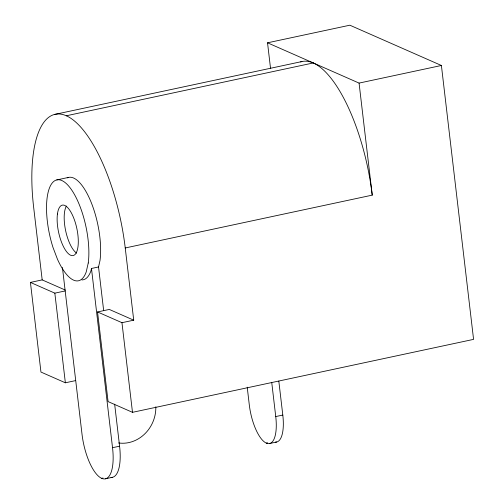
<?xml version="1.0" encoding="UTF-8"?>
<svg xmlns="http://www.w3.org/2000/svg" width="504" height="504" viewBox="0 0 504 504"><rect width="100%" height="100%" fill="white"/><g stroke="black" fill="none" stroke-linecap="round" stroke-linejoin="round"><path stroke-width="0.76" d="M67.234 177.862A51.591 18.623 77.9 0 1 91.407 202.954A51.591 18.623 77.9 0 1 100.013 260.48L98.538 266.969L91.476 268.481L90.934 270.881A51.591 18.623 77.9 0 1 81.95 279.934M270.547 68.487L267.536 42.809L349.864 25.2L441.403 65.482L473.577 339.375L132.489 412.329L108.083 401.594L97.549 311.951L109.311 309.437L133.724 320.179L125.238 247.968A116.078 41.895 77.9 0 0 66.308 115.775L313.299 62.95M54.911 114.383L301.902 61.557M267.536 42.809L359.069 83.091L441.403 65.482M56.795 179.922L68.557 177.408M125.238 247.968L372.236 195.136L359.069 83.091M75.657 380.589L65.362 382.794L40.95 372.053L30.423 282.41L42.185 279.896L65.161 290.008M30.423 282.41L54.835 293.152L65.123 290.953M97.549 311.951L121.962 322.692L133.724 320.179M103.074 478.031L101.663 478.334A38.695 13.967 77.9 0 0 112.531 447.697L119.587 446.191L114.654 404.17M267.737 442.814L266.326 443.117A33.535 12.102 77.9 0 0 275.745 416.562L282.801 415.057L278.813 381.106M269.621 443.52L276.677 442.008M105.462 478.8L112.518 477.288M271.757 382.618L275.745 416.562M247.218 387.185L249.304 404.926A33.535 12.102 77.9 0 0 266.326 443.117M121.962 322.692L132.489 412.329M98.538 266.969L103.667 310.628M91.476 268.481L112.531 447.697M62.433 267.523L82.02 434.272A38.695 13.967 77.9 0 0 101.663 478.334M54.835 293.152L65.362 382.794M42.185 279.896L33.699 207.686A116.078 41.895 77.9 0 1 66.308 115.775M300.586 61.929A116.078 41.895 77.9 0 1 372.236 195.136M155.818 406.791A33.535 30.259 -66.2 0 1 118.616 442.959M119.587 446.191A38.695 13.967 77.9 0 1 111.056 477.414M282.801 415.057A33.535 12.102 77.9 0 1 275.404 442.121M76.614 253.128A25.792 9.311 77.9 0 1 65.696 230.958A25.792 9.311 77.9 0 1 66.421 206.054M88.25 262.993L86.228 271.889A51.591 18.623 77.9 0 1 57.462 259.226L53.015 247.489A51.591 18.623 77.9 0 1 61.86 180.545A51.591 18.623 77.9 0 1 88.25 262.993M57.437 214.017A25.792 9.311 77.9 0 0 70.636 255.244A25.792 9.311 77.9 0 0 75.052 221.766A25.792 9.311 77.9 0 0 57.437 214.017"/></g></svg>
